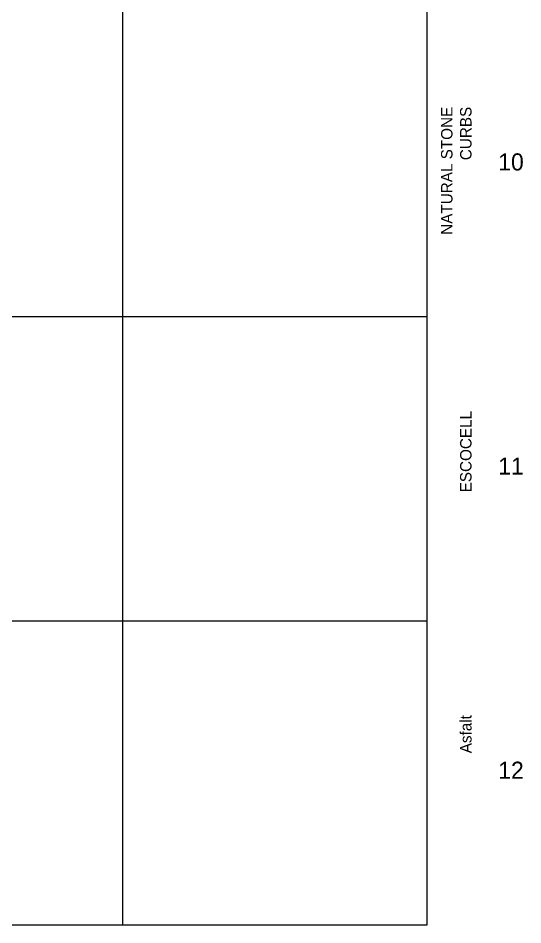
# Model space of a CAD drawing. Header units: metres. Extents: x -325 to 301, y -147 to 149.
# Drawn here: x 128.79 to 145.37, y 3.46 to 33.27 of the extents above; entities that cross this region are included whole.
import ezdxf

# ---------------------------------------------------------------- set-up
doc = ezdxf.new("R2010")
doc.units = ezdxf.units.M
doc.layers.get('Defpoints').update_dxf_attribs({"lineweight": 13})
doc.layers.add('-aux', color=50, linetype='Continuous', plot=False)
doc.layers.add('0-TX-1_25', color=7, linetype='Continuous', true_color=0x3f4f7f)
doc.layers.add('EIT_0 Llegenda', color=7, linetype='Continuous')
doc.styles.get("Standard").update_dxf_attribs({"font": 'arial.ttf'})
doc.styles.add('x-llegenda materials$0$ENGRAVERS', font='TT0586M.TTF')
doc.dimstyles.new('ISO-25', dxfattribs={"dimtxt": 0.1, "dimasz": 0.1, "dimexe": 0.1, "dimexo": 0.1, "dimgap": 0.1, "dimtad": 1, "dimdec": 0, "dimlfac": 100, "dimzin": 9, "dimtxsty": 'Standard', "dimblk": 'OBLIQUE', "dimcen": 0.1, "dimadec": 0, "dimazin": 0, "dimtfac": 1, "dimtdec": 0, "dimtmove": 0, "dimatfit": 3, "dimldrblk": 'OBLIQUE', "dimfxl": 1, "dimarcsym": 0})

# ---------------------------------------------------------------- blocks, each defined once
blk = doc.blocks.new('_Oblique')
at = {"color": 0, "lineweight": -2}
blk.add_line((-0.5, -0.5), (0.5, 0.5), dxfattribs=at)
blk = doc.blocks.new('*D1716')
at = {"layer": '0-TX-1_25', "color": 0, "lineweight": -2, "transparency": 16777216}
for p, q in [((22.794, 30.841), (22.669, 30.841)), ((22.706, 30.727), (22.669, 30.727)), ((22.694, 30.841), (22.694, 30.727))]:
    blk.add_line(p, q, dxfattribs=at)
at = {"layer": 'Defpoints', "color": 0, "transparency": 16777216}
for p in [(22.694, 30.727), (22.731, 30.727), (141.186, 30.841)]:
    blk.add_point(p, dxfattribs=at)
at = {"layer": '0-TX-1_25', "color": 0, "lineweight": -2, "transparency": 16777216, "xscale": 0.025, "yscale": 0.025, "zscale": 0.025}
for p, rotation in [((22.694, 30.841), 90), ((22.694, 30.727), 270)]:
    blk.add_blockref('_Oblique', p, dxfattribs=dict(at, rotation=rotation))
at = {"layer": '0-TX-1_25', "color": 0, "transparency": 16777216, "insert": (22.652, 30.784), "char_height": 0.035, "attachment_point": 5, "rotation": 90}
blk.add_mtext('11', dxfattribs=at)

msp = doc.modelspace()

# ---------------------------------------------------------------- linework, layer by layer
at = {"layer": '-aux'}
for points in [[(132.234, 3.457), (132.234, 133.457)], [(142.234, 3.457), (142.234, 133.457)], [(12.234, 23.457), (142.234, 23.457)], [(12.234, 13.457), (142.234, 13.457)], [(12.234, 3.457), (142.234, 3.457)]]:
    msp.add_lwpolyline(points, dxfattribs=at)

# ---------------------------------------------------------------- texts
at = {"layer": 'EIT_0 Llegenda', "char_height": 0.375, "width": 19.2101, "attachment_point": 9, "rotation": 90, "style": 'x-llegenda materials$0$ENGRAVERS'}
for s, insert in [('NATURAL STONE\\PCURBS', (143.693, 30.353)), ('ESCOCELL', (143.693, 20.353)), ('Asfalt', (143.693, 10.353))]:
    msp.add_mtext(s, dxfattribs=dict(at, insert=insert))
at = {"layer": 'EIT_0 Llegenda', "char_height": 0.5625, "width": 28.81515, "attachment_point": 3, "style": 'x-llegenda materials$0$ENGRAVERS'}
for s, insert in [('10', (145.404, 28.822)), ('11', (145.404, 18.822)), ('12', (145.404, 8.822))]:
    msp.add_mtext(s, dxfattribs=dict(at, insert=insert))

# ---------------------------------------------------------------- dimensions: what is measured, and where the dimension line sits
at = {"layer": '0-TX-1_25'}
dim = msp.add_linear_dim(base=(22.694, 30.727), p1=(141.186, 30.841), p2=(22.731, 30.727), angle=90, dimstyle='ISO-25', override={"dimtxt": 0.035, "dimasz": 0.025, "dimexe": 0.025, "dimexo": 0.025, "dimgap": 0.025, "dimblk1": 'Oblique', "dimblk2": 'Oblique', "dimsah": 1, "dimfxl": 0.1, "dimfxlon": 1, "dimarcsym": 1}, dxfattribs=at)
dim.commit()
dim.dimension.update_dxf_attribs({"geometry": '*D1716', "text_midpoint": (22.652, 30.784)})

doc.saveas('drawing.dxf')
